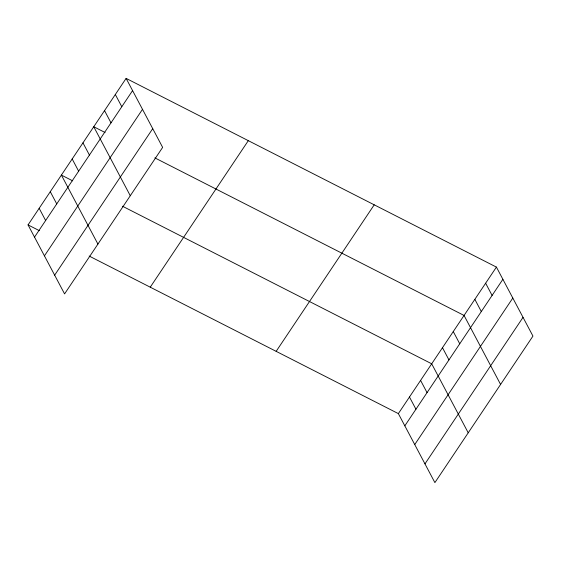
<?xml version="1.0" encoding="UTF-8"?>
<svg xmlns="http://www.w3.org/2000/svg" width="561" height="561" viewBox="0 0 561 561"><rect width="100%" height="100%" fill="white"/><g stroke="black" fill="none" stroke-linecap="round" stroke-linejoin="round"><path stroke-width="0.84" d="M126.113 78.386L162.641 147.382L64.578 293.901L28.05 224.912L126.113 78.386L496.422 267.099L532.95 336.088L434.887 482.614L398.359 413.618L89.15 256.047M34.516 237.121L132.578 90.602M44.438 255.858L142.501 109.339M54.655 275.163L152.725 128.644M150.25 287.183L248.313 140.664M276.152 351.347L374.222 204.821M398.359 413.618L496.422 267.099M404.825 425.834L502.887 279.308M414.74 444.571L512.81 298.045M424.965 463.877L523.027 317.351M105.068 132.508L93.75 126.737L130.285 195.733M154.857 157.879L464.059 315.45L500.587 384.439M72.706 180.859L61.394 175.095L97.923 244.084M122.494 206.231L431.697 363.801L468.225 432.797M28.05 224.912L39.368 230.676M485.63 283.214L492.102 295.43M474.844 299.336L481.31 311.544M453.274 331.565L459.74 343.781M442.482 347.687L448.954 359.896M420.582 380.407L427.047 392.623M409.467 397.013L415.939 409.228M115.328 94.507L121.793 106.716M104.542 110.622L111.008 122.838M82.965 142.859L89.43 155.067M72.18 158.973L78.645 171.189M50.28 191.701L56.745 203.909M39.165 208.306L45.63 220.515"/></g></svg>
